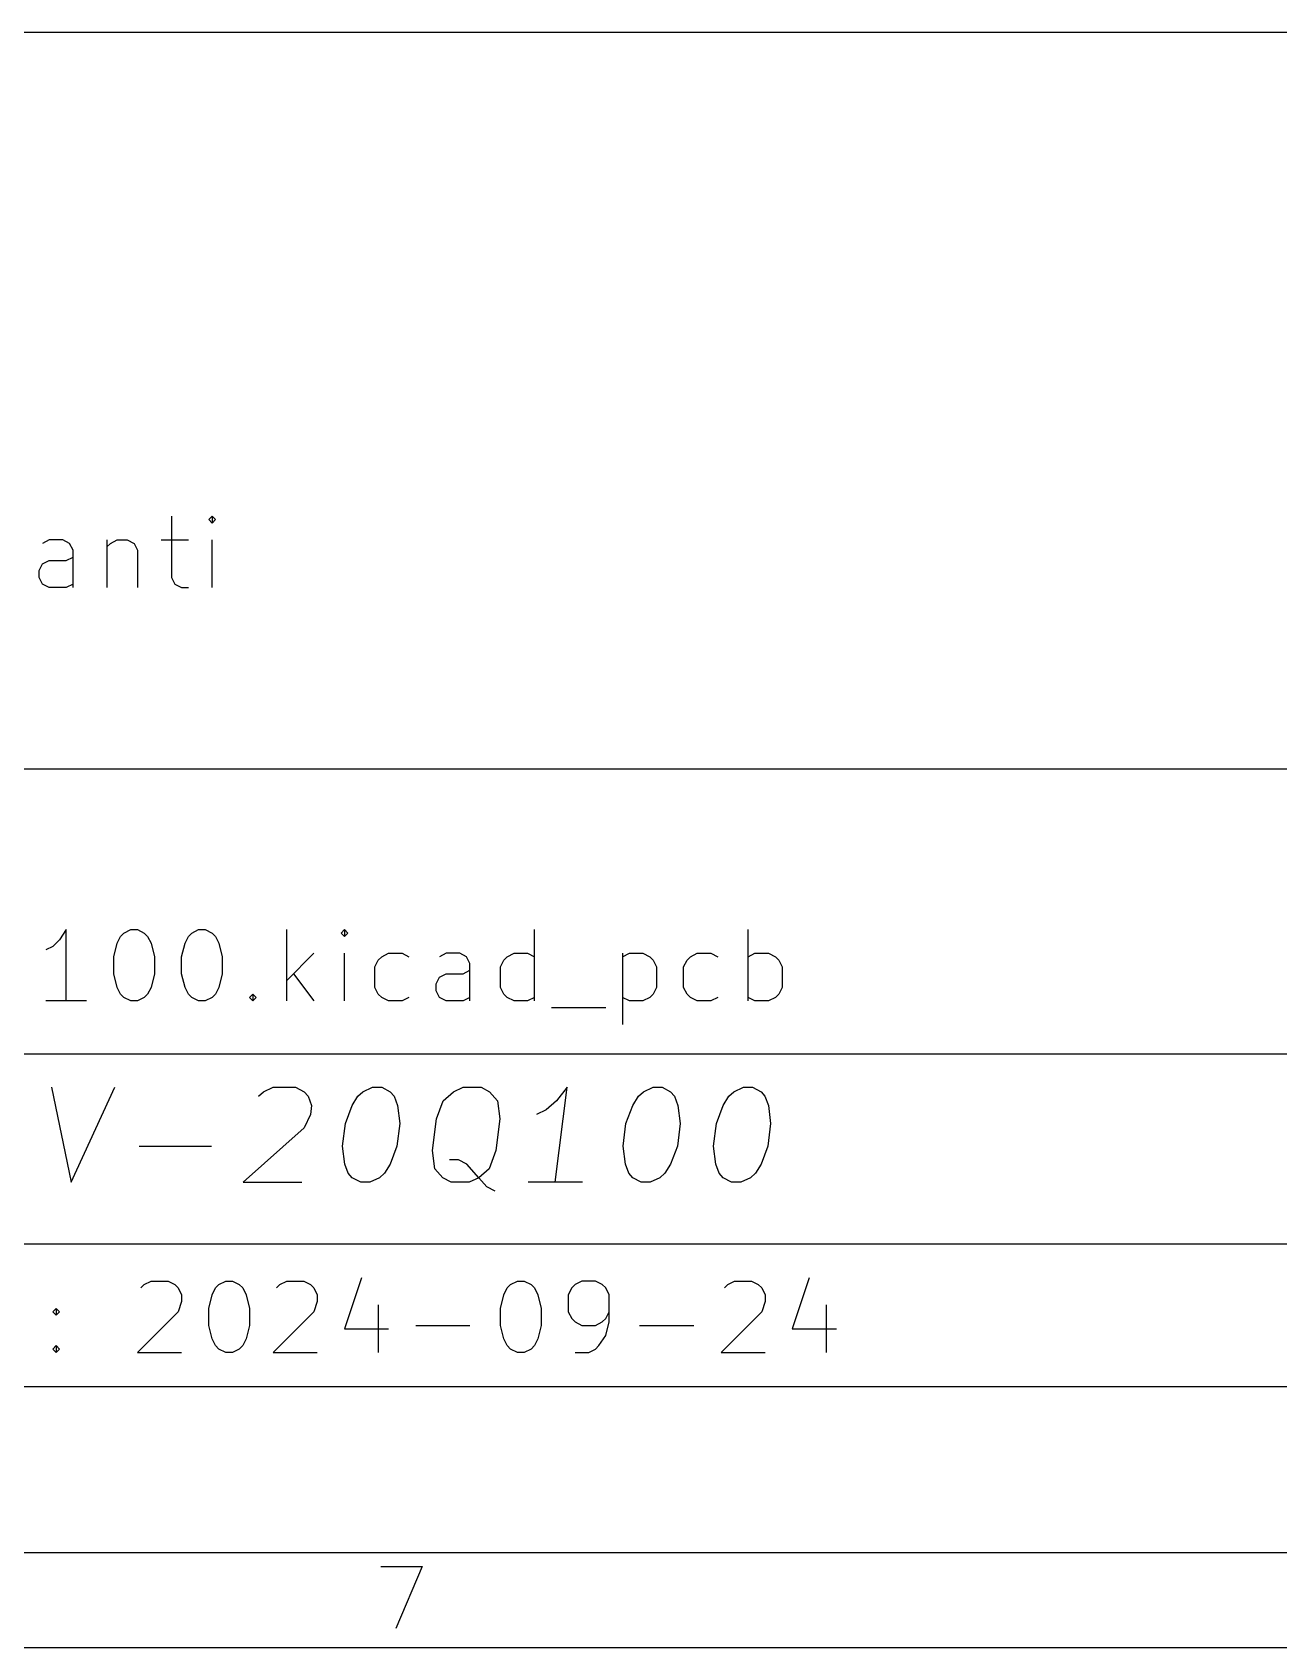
# Model space of a CAD drawing. Extents: x -3.5 to 12.2, y -7.4 to 3.5.
# Drawn here: x 8.974 to 10.007, y -7.362 to -6.024 of the extents above; entities that cross this region are included whole.
import ezdxf

# ---------------------------------------------------------------- set-up
doc = ezdxf.new("R2010")
doc.units = 0
doc.header["$MEASUREMENT"] = 0
doc.layers.add('BLACK', color=7, linetype='CONTINUOUS')

msp = doc.modelspace()

# ---------------------------------------------------------------- linework, layer by layer
at = {"layer": 'BLACK', "linetype": 'CONTINUOUS'}
for p, q in [((7.8736, -6.0237), (12.1256, -6.0237)), ((9.0895, -6.4247), (9.0895, -6.4754)), ((9.1232, -6.4247), (9.1204, -6.4275)), ((9.1261, -6.4275), (9.1232, -6.4247)), ((9.1232, -6.4247), (9.1232, -6.4304)), ((9.1204, -6.4275), (9.1232, -6.4304)), ((9.1232, -6.4304), (9.1261, -6.4275)), ((8.9883, -6.4444), (8.9826, -6.4472)), ((8.9995, -6.4444), (8.9883, -6.4444)), ((9.0051, -6.4472), (8.9995, -6.4444)), ((9.008, -6.4529), (9.0051, -6.4472)), ((9.0361, -6.4444), (9.0361, -6.4838)), ((9.0361, -6.45), (9.0389, -6.4472)), ((9.0389, -6.4472), (9.0445, -6.4444)), ((9.0445, -6.4444), (9.0529, -6.4444)), ((9.0529, -6.4444), (9.0586, -6.4472)), ((9.0586, -6.4472), (9.0614, -6.4529)), ((9.0811, -6.4444), (9.1036, -6.4444)), ((9.1232, -6.4838), (9.1232, -6.4444)), ((8.9798, -6.4697), (8.9826, -6.4641)), ((8.9826, -6.4641), (8.9883, -6.4613)), ((8.9883, -6.4613), (9.0023, -6.4613)), ((9.0023, -6.4613), (9.008, -6.4585)), ((9.008, -6.4838), (9.008, -6.4529)), ((9.0614, -6.4529), (9.0614, -6.4838)), ((8.9798, -6.4754), (8.9798, -6.4697)), ((8.9826, -6.481), (8.9798, -6.4754)), ((9.0895, -6.4754), (9.0923, -6.481)), ((8.9883, -6.4838), (8.9826, -6.481)), ((9.0023, -6.4838), (8.9883, -6.4838)), ((9.008, -6.481), (9.0023, -6.4838)), ((9.0923, -6.481), (9.0979, -6.4838)), ((9.0979, -6.4838), (9.1036, -6.4838)), ((7.8736, -6.6339), (12.1256, -6.6339)), ((9.0023, -6.7673), (8.9967, -6.7757)), ((9.0023, -6.8263), (9.0023, -6.7673)), ((9.0445, -6.7785), (9.0473, -6.7729)), ((9.0473, -6.7729), (9.0501, -6.7701)), ((9.0501, -6.7701), (9.0558, -6.7673)), ((9.0558, -6.7673), (9.0614, -6.7673)), ((9.0614, -6.7673), (9.067, -6.7701)), ((9.067, -6.7701), (9.0698, -6.7729)), ((9.0698, -6.7729), (9.0726, -6.7785)), ((9.1008, -6.7785), (9.1036, -6.7729)), ((9.1036, -6.7729), (9.1064, -6.7701)), ((9.1064, -6.7701), (9.112, -6.7673)), ((9.112, -6.7673), (9.1176, -6.7673)), ((9.1176, -6.7673), (9.1232, -6.7701)), ((9.1232, -6.7701), (9.1261, -6.7729)), ((9.1261, -6.7729), (9.1289, -6.7785)), ((9.1851, -6.8263), (9.1851, -6.7673)), ((9.2329, -6.7673), (9.2301, -6.7701)), ((9.2301, -6.7701), (9.2329, -6.7729)), ((9.2357, -6.7701), (9.2329, -6.7673)), ((9.2329, -6.7673), (9.2329, -6.7729)), ((9.2329, -6.7729), (9.2357, -6.7701)), ((9.3904, -6.8263), (9.3904, -6.7673)), ((9.5676, -6.8263), (9.5676, -6.7673)), ((8.9911, -6.7813), (8.9855, -6.7841)), ((8.9967, -6.7757), (8.9911, -6.7813)), ((9.0417, -6.7898), (9.0445, -6.7785)), ((9.0726, -6.7785), (9.0754, -6.7898)), ((9.0979, -6.7898), (9.1008, -6.7785)), ((9.1289, -6.7785), (9.1317, -6.7898)), ((9.0417, -6.8038), (9.0417, -6.7898)), ((9.0754, -6.7898), (9.0754, -6.8038)), ((9.0979, -6.8038), (9.0979, -6.7898)), ((9.1317, -6.7898), (9.1317, -6.8038)), ((9.2076, -6.7869), (9.1851, -6.8094)), ((9.2329, -6.8263), (9.2329, -6.7869)), ((9.2582, -6.7982), (9.261, -6.7926)), ((9.2582, -6.8151), (9.2582, -6.7982)), ((9.261, -6.7926), (9.2639, -6.7898)), ((9.2639, -6.7898), (9.2695, -6.7869)), ((9.2695, -6.7869), (9.2807, -6.7869)), ((9.2807, -6.7869), (9.2864, -6.7898)), ((9.3173, -6.7869), (9.3117, -6.7898)), ((9.3285, -6.7869), (9.3173, -6.7869)), ((9.3342, -6.7898), (9.3285, -6.7869)), ((9.337, -6.7954), (9.3342, -6.7898)), ((9.337, -6.8263), (9.337, -6.7954)), ((9.3623, -6.7982), (9.3651, -6.7926)), ((9.3623, -6.8151), (9.3623, -6.7982)), ((9.3651, -6.7926), (9.3679, -6.7898)), ((9.3679, -6.7898), (9.3735, -6.7869)), ((9.3735, -6.7869), (9.3848, -6.7869)), ((9.3848, -6.7869), (9.3904, -6.7898)), ((9.4635, -6.7869), (9.4635, -6.846)), ((9.4635, -6.7898), (9.4691, -6.7869)), ((9.4691, -6.7869), (9.4804, -6.7869)), ((9.4804, -6.7869), (9.486, -6.7898)), ((9.486, -6.7898), (9.4888, -6.7926)), ((9.4888, -6.7926), (9.4916, -6.7982)), ((9.4916, -6.7982), (9.4916, -6.8151)), ((9.5141, -6.7982), (9.517, -6.7926)), ((9.5141, -6.8151), (9.5141, -6.7982)), ((9.517, -6.7926), (9.5198, -6.7898)), ((9.5198, -6.7898), (9.5254, -6.7869)), ((9.5254, -6.7869), (9.5366, -6.7869)), ((9.5366, -6.7869), (9.5423, -6.7898)), ((9.5676, -6.7898), (9.5732, -6.7869)), ((9.5732, -6.7869), (9.5844, -6.7869)), ((9.5844, -6.7869), (9.5901, -6.7898)), ((9.5901, -6.7898), (9.5929, -6.7926)), ((9.5929, -6.7926), (9.5957, -6.7982)), ((9.5957, -6.7982), (9.5957, -6.8151)), ((9.0445, -6.8151), (9.0417, -6.8038)), ((9.0754, -6.8038), (9.0726, -6.8151)), ((9.1008, -6.8151), (9.0979, -6.8038)), ((9.1317, -6.8038), (9.1289, -6.8151)), ((9.1907, -6.8038), (9.2076, -6.8263)), ((9.3089, -6.8123), (9.3117, -6.8066)), ((9.3089, -6.8179), (9.3089, -6.8123)), ((9.3117, -6.8066), (9.3173, -6.8038)), ((9.3173, -6.8038), (9.3313, -6.8038)), ((9.3313, -6.8038), (9.337, -6.801)), ((9.0192, -6.8263), (8.9855, -6.8263)), ((9.0473, -6.8207), (9.0445, -6.8151)), ((9.0501, -6.8235), (9.0473, -6.8207)), ((9.0558, -6.8263), (9.0501, -6.8235)), ((9.0614, -6.8263), (9.0558, -6.8263)), ((9.067, -6.8235), (9.0614, -6.8263)), ((9.0698, -6.8207), (9.067, -6.8235)), ((9.0726, -6.8151), (9.0698, -6.8207)), ((9.1036, -6.8207), (9.1008, -6.8151)), ((9.1064, -6.8235), (9.1036, -6.8207)), ((9.112, -6.8263), (9.1064, -6.8235)), ((9.1176, -6.8263), (9.112, -6.8263)), ((9.1232, -6.8235), (9.1176, -6.8263)), ((9.1261, -6.8207), (9.1232, -6.8235)), ((9.1289, -6.8151), (9.1261, -6.8207)), ((9.1542, -6.8235), (9.157, -6.8207)), ((9.157, -6.8263), (9.1542, -6.8235)), ((9.157, -6.8207), (9.1598, -6.8235)), ((9.157, -6.8207), (9.157, -6.8263)), ((9.1598, -6.8235), (9.157, -6.8263)), ((9.261, -6.8207), (9.2582, -6.8151)), ((9.2639, -6.8235), (9.261, -6.8207)), ((9.2695, -6.8263), (9.2639, -6.8235)), ((9.2807, -6.8263), (9.2695, -6.8263)), ((9.2864, -6.8235), (9.2807, -6.8263)), ((9.3117, -6.8235), (9.3089, -6.8179)), ((9.3173, -6.8263), (9.3117, -6.8235)), ((9.3313, -6.8263), (9.3173, -6.8263)), ((9.337, -6.8235), (9.3313, -6.8263)), ((9.3651, -6.8207), (9.3623, -6.8151)), ((9.3679, -6.8235), (9.3651, -6.8207)), ((9.3735, -6.8263), (9.3679, -6.8235)), ((9.3848, -6.8263), (9.3735, -6.8263)), ((9.3904, -6.8235), (9.3848, -6.8263)), ((9.4691, -6.8263), (9.4635, -6.8235)), ((9.4804, -6.8263), (9.4691, -6.8263)), ((9.486, -6.8235), (9.4804, -6.8263)), ((9.4888, -6.8207), (9.486, -6.8235)), ((9.4916, -6.8151), (9.4888, -6.8207)), ((9.517, -6.8207), (9.5141, -6.8151)), ((9.5198, -6.8235), (9.517, -6.8207)), ((9.5254, -6.8263), (9.5198, -6.8235)), ((9.5366, -6.8263), (9.5254, -6.8263)), ((9.5423, -6.8235), (9.5366, -6.8263)), ((9.5732, -6.8263), (9.5676, -6.8235)), ((9.5844, -6.8263), (9.5732, -6.8263)), ((9.5901, -6.8235), (9.5844, -6.8263)), ((9.5929, -6.8207), (9.5901, -6.8235)), ((9.5957, -6.8151), (9.5929, -6.8207)), ((9.4045, -6.8319), (9.4495, -6.8319)), ((7.8736, -6.8702), (12.1256, -6.8702)), ((8.9901, -6.8979), (9.0065, -6.9766)), ((9.0065, -6.9766), (9.0425, -6.8979)), ((9.1616, -6.9054), (9.1658, -6.9016)), ((9.1658, -6.9016), (9.1738, -6.8979)), ((9.1738, -6.8979), (9.1925, -6.8979)), ((9.1925, -6.8979), (9.1996, -6.9016)), ((9.1996, -6.9016), (9.2028, -6.9054)), ((9.2028, -6.9054), (9.2057, -6.9129)), ((9.2394, -6.9129), (9.2441, -6.9054)), ((9.2441, -6.9054), (9.2483, -6.9016)), ((9.2483, -6.9016), (9.2563, -6.8979)), ((9.2563, -6.8979), (9.2638, -6.8979)), ((9.2638, -6.8979), (9.2708, -6.9016)), ((9.2708, -6.9016), (9.2741, -6.9054)), ((9.2741, -6.9054), (9.2769, -6.9129)), ((9.3149, -6.9091), (9.3233, -6.9016)), ((9.3233, -6.9016), (9.3313, -6.8979)), ((9.3313, -6.8979), (9.3463, -6.8979)), ((9.3463, -6.8979), (9.3533, -6.9016)), ((9.3533, -6.9016), (9.3599, -6.9091)), ((9.4077, -6.9766), (9.4175, -6.8979)), ((9.4175, -6.8979), (9.4086, -6.9091)), ((9.4719, -6.9129), (9.4766, -6.9054)), ((9.4766, -6.9054), (9.4808, -6.9016)), ((9.4808, -6.9016), (9.4887, -6.8979)), ((9.4887, -6.8979), (9.4962, -6.8979)), ((9.4962, -6.8979), (9.5033, -6.9016)), ((9.5033, -6.9016), (9.5066, -6.9054)), ((9.5066, -6.9054), (9.5094, -6.9129)), ((9.5469, -6.9129), (9.5515, -6.9054)), ((9.5515, -6.9054), (9.5558, -6.9016)), ((9.5558, -6.9016), (9.5637, -6.8979)), ((9.5637, -6.8979), (9.5712, -6.8979)), ((9.5712, -6.8979), (9.5783, -6.9016)), ((9.5783, -6.9016), (9.5815, -6.9054)), ((9.5815, -6.9054), (9.5844, -6.9129)), ((9.2047, -6.9204), (9.1996, -6.9316)), ((9.2057, -6.9129), (9.2047, -6.9204)), ((9.2338, -6.9279), (9.2394, -6.9129)), ((9.2769, -6.9129), (9.2788, -6.9279)), ((9.3092, -6.9241), (9.3149, -6.9091)), ((9.3599, -6.9091), (9.3617, -6.9241)), ((9.4002, -6.9166), (9.3922, -6.9204)), ((9.4086, -6.9091), (9.4002, -6.9166)), ((9.4662, -6.9279), (9.4719, -6.9129)), ((9.5094, -6.9129), (9.5112, -6.9279)), ((9.5412, -6.9279), (9.5469, -6.9129)), ((9.5844, -6.9129), (9.5862, -6.9279)), ((9.1996, -6.9316), (9.1489, -6.9766)), ((9.2314, -6.9466), (9.2338, -6.9279)), ((9.2788, -6.9279), (9.2764, -6.9466)), ((9.306, -6.9504), (9.3092, -6.9241)), ((9.3617, -6.9241), (9.3584, -6.9504)), ((9.4639, -6.9466), (9.4662, -6.9279)), ((9.5112, -6.9279), (9.5089, -6.9466)), ((9.5389, -6.9466), (9.5412, -6.9279)), ((9.5862, -6.9279), (9.5839, -6.9466)), ((9.0627, -6.9466), (9.1227, -6.9466)), ((9.2333, -6.9616), (9.2314, -6.9466)), ((9.2764, -6.9466), (9.2708, -6.9616)), ((9.4658, -6.9616), (9.4639, -6.9466)), ((9.5089, -6.9466), (9.5033, -6.9616)), ((9.5408, -6.9616), (9.5389, -6.9466)), ((9.5839, -6.9466), (9.5783, -6.9616)), ((9.3078, -6.9654), (9.306, -6.9504)), ((9.3275, -6.9579), (9.32, -6.9579)), ((9.3345, -6.9616), (9.3275, -6.9579)), ((9.3584, -6.9504), (9.3528, -6.9654)), ((9.2361, -6.9691), (9.2333, -6.9616)), ((9.2394, -6.9729), (9.2361, -6.9691)), ((9.2464, -6.9766), (9.2394, -6.9729)), ((9.2619, -6.9729), (9.2539, -6.9766)), ((9.2661, -6.9691), (9.2619, -6.9729)), ((9.2708, -6.9616), (9.2661, -6.9691)), ((9.3144, -6.9729), (9.3078, -6.9654)), ((9.3214, -6.9766), (9.3144, -6.9729)), ((9.3444, -6.9729), (9.3345, -6.9616)), ((9.3444, -6.9729), (9.3364, -6.9766)), ((9.3528, -6.9654), (9.3444, -6.9729)), ((9.3509, -6.9804), (9.3444, -6.9729)), ((9.4686, -6.9691), (9.4658, -6.9616)), ((9.4719, -6.9729), (9.4686, -6.9691)), ((9.4789, -6.9766), (9.4719, -6.9729)), ((9.4944, -6.9729), (9.4864, -6.9766)), ((9.4986, -6.9691), (9.4944, -6.9729)), ((9.5033, -6.9616), (9.4986, -6.9691)), ((9.5436, -6.9691), (9.5408, -6.9616)), ((9.5469, -6.9729), (9.5436, -6.9691)), ((9.5539, -6.9766), (9.5469, -6.9729)), ((9.5694, -6.9729), (9.5614, -6.9766)), ((9.5736, -6.9691), (9.5694, -6.9729)), ((9.5783, -6.9616), (9.5736, -6.9691)), ((9.1489, -6.9766), (9.1977, -6.9766)), ((9.2539, -6.9766), (9.2464, -6.9766)), ((9.3364, -6.9766), (9.3214, -6.9766)), ((9.358, -6.9841), (9.3509, -6.9804)), ((9.4302, -6.9766), (9.3852, -6.9766)), ((9.4864, -6.9766), (9.4789, -6.9766)), ((9.5614, -6.9766), (9.5539, -6.9766)), ((7.8736, -7.0276), (12.1256, -7.0276)), ((9.0642, -7.0642), (9.067, -7.0614)), ((9.067, -7.0614), (9.0726, -7.0586)), ((9.0726, -7.0586), (9.0867, -7.0586)), ((9.0867, -7.0586), (9.0923, -7.0614)), ((9.0923, -7.0614), (9.0951, -7.0642)), ((9.0951, -7.0642), (9.0979, -7.0698)), ((9.1232, -7.0698), (9.1261, -7.0642)), ((9.1261, -7.0642), (9.1289, -7.0614)), ((9.1289, -7.0614), (9.1345, -7.0586)), ((9.1345, -7.0586), (9.1401, -7.0586)), ((9.1401, -7.0586), (9.1457, -7.0614)), ((9.1457, -7.0614), (9.1486, -7.0642)), ((9.1486, -7.0642), (9.1514, -7.0698)), ((9.1767, -7.0642), (9.1795, -7.0614)), ((9.1795, -7.0614), (9.1851, -7.0586)), ((9.1851, -7.0586), (9.1992, -7.0586)), ((9.1992, -7.0586), (9.2048, -7.0614)), ((9.2048, -7.0614), (9.2076, -7.0642)), ((9.2076, -7.0642), (9.2104, -7.0698)), ((9.247, -7.0558), (9.2329, -7.098)), ((9.3651, -7.0698), (9.3679, -7.0642)), ((9.3679, -7.0642), (9.3707, -7.0614)), ((9.3707, -7.0614), (9.3763, -7.0586)), ((9.3763, -7.0586), (9.382, -7.0586)), ((9.382, -7.0586), (9.3876, -7.0614)), ((9.3876, -7.0614), (9.3904, -7.0642)), ((9.3904, -7.0642), (9.3932, -7.0698)), ((9.4213, -7.0642), (9.4185, -7.0698)), ((9.4241, -7.0614), (9.4213, -7.0642)), ((9.4298, -7.0586), (9.4241, -7.0614)), ((9.441, -7.0586), (9.4298, -7.0586)), ((9.4466, -7.0614), (9.441, -7.0586)), ((9.4495, -7.0642), (9.4466, -7.0614)), ((9.4523, -7.0698), (9.4495, -7.0642)), ((9.5479, -7.0642), (9.5507, -7.0614)), ((9.5507, -7.0614), (9.5563, -7.0586)), ((9.5563, -7.0586), (9.5704, -7.0586)), ((9.5704, -7.0586), (9.576, -7.0614)), ((9.576, -7.0614), (9.5788, -7.0642)), ((9.5788, -7.0642), (9.5816, -7.0698)), ((9.6182, -7.0558), (9.6041, -7.098)), ((8.9911, -7.0839), (8.9939, -7.0811)), ((8.9939, -7.0811), (8.9967, -7.0839)), ((8.9939, -7.0811), (8.9939, -7.0867)), ((9.0979, -7.0755), (9.0951, -7.0839)), ((9.0979, -7.0698), (9.0979, -7.0755)), ((9.1204, -7.0811), (9.1232, -7.0698)), ((9.1204, -7.0952), (9.1204, -7.0811)), ((9.1514, -7.0698), (9.1542, -7.0811)), ((9.1542, -7.0811), (9.1542, -7.0952)), ((9.2104, -7.0755), (9.2076, -7.0839)), ((9.2104, -7.0698), (9.2104, -7.0755)), ((9.261, -7.0783), (9.261, -7.1177)), ((9.3623, -7.0811), (9.3651, -7.0698)), ((9.3623, -7.0952), (9.3623, -7.0811)), ((9.3932, -7.0698), (9.396, -7.0811)), ((9.396, -7.0811), (9.396, -7.0952)), ((9.4185, -7.0698), (9.4185, -7.0839)), ((9.4523, -7.0923), (9.4523, -7.0698)), ((9.5816, -7.0755), (9.5788, -7.0839)), ((9.5816, -7.0698), (9.5816, -7.0755)), ((9.6322, -7.0783), (9.6322, -7.1177)), ((8.9939, -7.0867), (8.9911, -7.0839)), ((8.9967, -7.0839), (8.9939, -7.0867)), ((9.0951, -7.0839), (9.0614, -7.1177)), ((9.2076, -7.0839), (9.1739, -7.1177)), ((9.4185, -7.0839), (9.4213, -7.0895)), ((9.4213, -7.0895), (9.4241, -7.0923)), ((9.4241, -7.0923), (9.4298, -7.0952)), ((9.441, -7.0952), (9.4466, -7.0923)), ((9.4466, -7.0923), (9.4495, -7.0895)), ((9.4495, -7.0895), (9.4523, -7.0839)), ((9.4495, -7.1036), (9.4523, -7.0923)), ((9.5788, -7.0839), (9.5451, -7.1177)), ((9.1232, -7.1064), (9.1204, -7.0952)), ((9.1261, -7.112), (9.1232, -7.1064)), ((9.1514, -7.1064), (9.1486, -7.112)), ((9.1542, -7.0952), (9.1514, -7.1064)), ((9.2329, -7.098), (9.2695, -7.098)), ((9.292, -7.0952), (9.337, -7.0952)), ((9.3651, -7.1064), (9.3623, -7.0952)), ((9.3679, -7.112), (9.3651, -7.1064)), ((9.3932, -7.1064), (9.3904, -7.112)), ((9.396, -7.0952), (9.3932, -7.1064)), ((9.4298, -7.0952), (9.441, -7.0952)), ((9.4438, -7.112), (9.4495, -7.1036)), ((9.4776, -7.0952), (9.5226, -7.0952)), ((9.6041, -7.098), (9.6407, -7.098)), ((8.9911, -7.1148), (8.9939, -7.112)), ((8.9939, -7.1177), (8.9911, -7.1148)), ((8.9939, -7.112), (8.9967, -7.1148)), ((8.9939, -7.112), (8.9939, -7.1177)), ((8.9967, -7.1148), (8.9939, -7.1177)), ((9.0614, -7.1177), (9.0979, -7.1177)), ((9.1289, -7.1148), (9.1261, -7.112)), ((9.1345, -7.1177), (9.1289, -7.1148)), ((9.1401, -7.1177), (9.1345, -7.1177)), ((9.1457, -7.1148), (9.1401, -7.1177)), ((9.1486, -7.112), (9.1457, -7.1148)), ((9.1739, -7.1177), (9.2104, -7.1177)), ((9.3707, -7.1148), (9.3679, -7.112)), ((9.3763, -7.1177), (9.3707, -7.1148)), ((9.382, -7.1177), (9.3763, -7.1177)), ((9.3876, -7.1148), (9.382, -7.1177)), ((9.3904, -7.112), (9.3876, -7.1148)), ((9.4241, -7.1177), (9.4354, -7.1177)), ((9.4354, -7.1177), (9.441, -7.1148)), ((9.441, -7.1148), (9.4438, -7.112)), ((9.5451, -7.1177), (9.5816, -7.1177)), ((7.8736, -7.1458), (12.1256, -7.1458)), ((12.1256, -7.2836), (-3.4646, -7.2836)), ((12.1256, -7.2836), (7.8736, -7.2836)), ((9.2632, -7.2951), (9.2973, -7.2951)), ((9.2973, -7.2951), (9.2754, -7.3463)), ((12.2043, -7.3623), (-3.5433, -7.3623))]:
    msp.add_line(p, q, dxfattribs=at)

doc.saveas('drawing.dxf')
